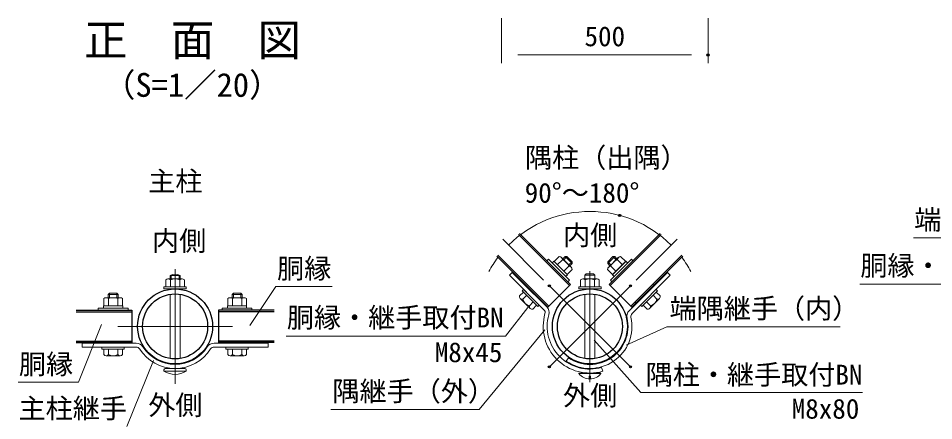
# Model space of a CAD drawing. Units: millimetres, scale not verified. Extents: x -4200 to 4200, y -2970 to 2970.
# Drawn here: x -2866 to -651, y -1729 to -754 of the extents above; entities that cross this region are included whole.
import ezdxf
from ezdxf.enums import TextEntityAlignment as Align

# ---------------------------------------------------------------- set-up
doc = ezdxf.new("R2010")
doc.units = ezdxf.units.MM
doc.header["$LTSCALE"] = 10
doc.header["$PDMODE"] = 32
doc.header["$PDSIZE"] = 5
doc.linetypes.add('USER1', pattern=[50.8, 31.75, -6.35, 6.35, -6.35])
for name, color, linetype, lineweight in [('0-0_D-TTL-TXT', 7, 'Continuous', 25), ('0-1_D-STR1', 1, 'Continuous', 25), ('0-2_D-BMK', 2, 'USER1', 13), ('0-3_D-STR-DIM', 7, 'Continuous', 13), ('0-5_Defpoints', 8, 'Continuous', 25), ('0-6_D-STR3', 3, 'Continuous', 13), ('0-A_D-STR-TXT', 7, 'Continuous', 13)]:
    doc.layers.add(name, color=color, linetype=linetype, lineweight=lineweight)
doc.styles.add('ＭＳ ゴシック', font='')
doc.styles.get('ＭＳ ゴシック').set_extended_font_data('MS Gothic')

msp = doc.modelspace()

# ---------------------------------------------------------------- linework, layer by layer
at = {"layer": '0-1_D-STR1'}
for p, q in [((-1655.29, -1277.71), (-1531.95, -1401.05)), ((-1652.75, -1275.16), (-1529.4, -1398.51)), ((-1312.72, -1275.16), (-1436.06, -1398.51)), ((-1310.17, -1277.71), (-1433.52, -1401.05)), ((-1705.36, -1327.77), (-1582.01, -1451.12)), ((-1260.11, -1327.77), (-1383.45, -1451.12)), ((-1707.9, -1330.32), (-1584.55, -1453.66)), ((-1257.56, -1330.32), (-1380.91, -1453.66)), ((-1529.4, -1398.51), (-1584.55, -1453.66)), ((-1436.06, -1398.51), (-1380.91, -1453.66)), ((-1330.42, -1398.08), (-1327.87, -1400.63)), ((-2726.16, -1461.34), (-2591.47, -1461.34)), ((-2591.47, -1461.34), (-2591.47, -1539.34)), ((-2246.78, -1461.34), (-2381.47, -1461.34)), ((-2381.47, -1461.34), (-2381.47, -1539.34)), ((-1372.85, -1440.51), (-1370.3, -1443.06)), ((-2726.16, -1464.94), (-2591.47, -1464.94)), ((-2246.78, -1464.94), (-2381.47, -1464.94)), ((-2726.16, -1535.74), (-2591.47, -1535.74)), ((-2726.16, -1539.34), (-2591.47, -1539.34)), ((-2246.78, -1535.74), (-2381.47, -1535.74)), ((-2246.78, -1539.34), (-2381.47, -1539.34))]:
    msp.add_line(p, q, dxfattribs=at)
for centre, radius in [((-2486.47, -1500.34), 90.75), ((-1482.73, -1500.33), 90.75), ((-2486.47, -1500.34), 78.75), ((-1482.73, -1500.33), 78.75)]:
    msp.add_circle(centre, radius, dxfattribs=at)
at = {"layer": '0-2_D-BMK'}
for p, q in [((-2486.47, -1361.59), (-2486.47, -1639.09)), ((-1482.73, -1366.68), (-1482.73, -1635.18)), ((-1580.84, -1402.22), (-1384.62, -1598.44)), ((-1384.62, -1402.22), (-1580.84, -1598.44)), ((-2625.22, -1500.34), (-2347.71, -1500.34))]:
    msp.add_line(p, q, dxfattribs=at)
at = {"layer": '0-3_D-STR-DIM'}
for p, q in [((-1696.85, -754.35), (-1696.85, -863.2)), ((-1196.85, -754.35), (-1196.85, -863.2)), ((-1656.85, -843.2), (-1236.85, -843.2)), ((-1594.99, -1388.08), (-1693.62, -1289.44)), ((-1370.48, -1388.08), (-1271.84, -1289.44))]:
    msp.add_line(p, q, dxfattribs=at)
for start, end in [(45, 135), (143.2438, 151.48761), (28.51239, 36.7562)]:
    msp.add_arc((-1482.73, -1500.33), 278.25, start, end, dxfattribs=at)
at = {"layer": '0-5_Defpoints'}
for p in [(-1196.85, -843.2), (-1410.72, -1231.57), (-1580.84, -1402.22), (-1384.62, -1402.22), (-1580.84, -1598.44), (-1384.62, -1598.44)]:
    msp.add_point(p, dxfattribs=at)
at = {"layer": '0-6_D-STR3'}
for p, q in [((-1586.68, -1341.23), (-1583.28, -1337.84)), ((-1586.68, -1341.23), (-1583.28, -1337.84)), ((-1586.68, -1341.23), (-1535.76, -1392.14)), ((-1583.28, -1337.84), (-1532.37, -1388.75)), ((-1574.16, -1346.96), (-1569.92, -1342.72)), ((-1569.92, -1342.72), (-1537.25, -1375.39)), ((-1569.49, -1343.14), (-1557.19, -1330.84)), ((-1537.67, -1374.96), (-1569.49, -1343.14)), ((-1561.54, -1351.1), (-1549.23, -1338.79)), ((-1527.54, -1357.52), (-1552.03, -1333.03)), ((-1548.28, -1336.78), (-1542.76, -1331.26)), ((-1546.16, -1338.9), (-1538.52, -1331.26)), ((-1525.79, -1343.99), (-1538.52, -1331.26)), ((-1533.43, -1351.63), (-1525.79, -1343.99)), ((-1531.31, -1353.75), (-1525.79, -1348.23)), ((-1525.79, -1348.23), (-1525.79, -1343.99)), ((-1426.94, -1331.26), (-1439.67, -1343.99)), ((-1432.03, -1351.63), (-1439.67, -1343.99)), ((-1434.15, -1353.75), (-1439.67, -1348.23)), ((-1413.41, -1333.01), (-1437.9, -1357.5)), ((-1433.09, -1388.75), (-1382.18, -1337.84)), ((-1429.7, -1392.14), (-1378.79, -1341.23)), ((-1428.21, -1375.39), (-1395.55, -1342.72)), ((-1395.97, -1343.14), (-1427.79, -1374.96)), ((-1419.3, -1338.9), (-1426.94, -1331.26)), ((-1422.7, -1331.26), (-1426.94, -1331.26)), ((-1417.18, -1336.78), (-1422.7, -1331.26)), ((-1403.92, -1351.1), (-1416.23, -1338.79)), ((-1395.97, -1343.14), (-1408.27, -1330.84)), ((-1391.3, -1346.96), (-1395.55, -1342.72)), ((-1378.79, -1341.23), (-1382.18, -1337.84)), ((-1378.79, -1341.23), (-1382.18, -1337.84)), ((-1670.47, -1369.87), (-1677.26, -1376.66)), ((-1587.05, -1453.29), (-1670.47, -1369.87)), ((-1545.63, -1367.01), (-1533.32, -1354.7)), ((-1537.67, -1374.96), (-1525.37, -1362.66)), ((-1494.73, -1376.28), (-1491.73, -1373.28)), ((-1491.73, -1373.28), (-1473.73, -1373.28)), ((-1427.79, -1374.96), (-1440.09, -1362.66)), ((-1419.83, -1367.01), (-1432.14, -1354.7)), ((-1387.55, -1462.42), (-1294.99, -1369.87)), ((-1288.21, -1376.66), (-1294.99, -1369.87)), ((-2508.97, -1404.79), (-2508.97, -1387.39)), ((-2503.8, -1385.29), (-2469.17, -1385.29)), ((-2498.47, -1385.29), (-2498.47, -1377.19)), ((-2498.47, -1377.19), (-2474.47, -1377.19)), ((-2497.72, -1404.79), (-2497.72, -1387.39)), ((-2496.44, -1385.29), (-2496.44, -1376.22)), ((-2476.5, -1385.29), (-2476.5, -1376.22)), ((-2475.22, -1404.79), (-2475.22, -1387.39)), ((-2474.47, -1385.29), (-2474.47, -1377.19)), ((-2463.97, -1404.79), (-2463.97, -1387.39)), ((-1593.84, -1460.08), (-1677.26, -1376.66)), ((-1541.49, -1379.63), (-1537.25, -1375.39)), ((-1535.76, -1392.14), (-1532.37, -1388.75)), ((-1535.76, -1392.14), (-1532.37, -1388.75)), ((-1505.22, -1404.78), (-1505.22, -1387.38)), ((-1500.05, -1385.28), (-1465.41, -1385.28)), ((-1494.73, -1385.28), (-1494.73, -1376.28)), ((-1493.97, -1404.78), (-1493.97, -1387.38)), ((-1471.47, -1404.78), (-1471.47, -1387.38)), ((-1470.73, -1385.28), (-1470.73, -1376.28)), ((-1460.22, -1404.78), (-1460.22, -1387.38)), ((-1429.7, -1392.14), (-1433.09, -1388.75)), ((-1429.7, -1392.14), (-1433.09, -1388.75)), ((-1423.97, -1379.63), (-1428.21, -1375.39)), ((-1380.76, -1469.21), (-1288.21, -1376.66)), ((-2513.47, -1409.59), (-2459.47, -1409.59)), ((-2463.37, -1404.79), (-2509.57, -1404.79)), ((-2508.97, -1404.79), (-2463.97, -1404.79)), ((-2459.47, -1404.79), (-2459.47, -1409.59)), ((-1652.9, -1426.55), (-1643.53, -1417.18)), ((-1608.53, -1452.18), (-1646.71, -1413.99)), ((-1611.71, -1449), (-1643.53, -1417.18)), ((-1633.35, -1406.99), (-1632.28, -1405.93)), ((-1601.53, -1438.81), (-1633.35, -1406.99)), ((-1625.39, -1414.95), (-1624.33, -1413.89)), ((-1509.73, -1404.78), (-1509.73, -1409.58)), ((-1509.73, -1409.58), (-1455.73, -1409.58)), ((-1505.22, -1404.78), (-1460.22, -1404.78)), ((-1318.75, -1413.99), (-1356.94, -1452.18)), ((-1340.07, -1414.95), (-1341.13, -1413.89)), ((-1332.12, -1406.99), (-1333.18, -1405.93)), ((-1322.15, -1410.6), (-1318.75, -1413.99)), ((-1312.56, -1426.55), (-1321.94, -1417.18)), ((-2658.97, -1450.54), (-2658.97, -1433.14)), ((-2619.13, -1431.04), (-2653.77, -1431.04)), ((-2648.47, -1431.04), (-2648.47, -1423.24)), ((-2647.72, -1450.54), (-2647.72, -1433.14)), ((-2627.47, -1420.24), (-2645.47, -1420.24)), ((-2645.47, -1431.04), (-2645.47, -1420.24)), ((-2624.47, -1423.24), (-2627.47, -1420.24)), ((-2627.47, -1431.04), (-2627.47, -1420.24)), ((-2625.22, -1450.54), (-2625.22, -1433.14)), ((-2624.47, -1431.04), (-2624.47, -1423.24)), ((-2613.97, -1450.54), (-2613.97, -1433.14)), ((-2498.47, -1422.51), (-2498.47, -1578.17)), ((-2474.47, -1422.51), (-2474.47, -1578.17)), ((-2358.97, -1450.54), (-2358.97, -1433.14)), ((-2353.8, -1431.04), (-2319.17, -1431.04)), ((-2348.47, -1423.24), (-2345.47, -1420.24)), ((-2348.47, -1431.04), (-2348.47, -1423.24)), ((-2347.72, -1450.54), (-2347.72, -1433.14)), ((-2345.47, -1420.24), (-2327.47, -1420.24)), ((-2345.47, -1431.04), (-2345.47, -1420.24)), ((-2327.47, -1431.04), (-2327.47, -1420.24)), ((-2325.22, -1450.54), (-2325.22, -1433.14)), ((-2324.47, -1431.04), (-2324.47, -1423.24)), ((-2313.97, -1450.54), (-2313.97, -1433.14)), ((-1627.34, -1456.69), (-1651.23, -1432.81)), ((-1644.97, -1434.49), (-1635.59, -1425.11)), ((-1609.48, -1430.86), (-1608.42, -1429.8)), ((-1601.53, -1438.81), (-1600.46, -1437.75)), ((-1494.73, -1578.16), (-1494.73, -1422.5)), ((-1470.73, -1578.16), (-1470.73, -1422.5)), ((-1363.94, -1438.81), (-1365, -1437.75)), ((-1355.98, -1430.86), (-1357.04, -1429.8)), ((-1314.24, -1432.81), (-1338.12, -1456.69)), ((-1320.5, -1434.49), (-1329.87, -1425.11)), ((-2672.47, -1456.54), (-2600.47, -1456.54)), ((-2672.47, -1461.34), (-2672.47, -1456.54)), ((-2672.47, -1461.34), (-2672.47, -1456.54)), ((-2672.47, -1461.34), (-2600.47, -1461.34)), ((-2659.57, -1450.54), (-2613.37, -1450.54)), ((-2659.57, -1456.54), (-2659.57, -1450.54)), ((-2613.97, -1450.54), (-2658.97, -1450.54)), ((-2613.37, -1456.54), (-2613.37, -1450.54)), ((-2600.47, -1461.34), (-2600.47, -1456.54)), ((-2600.47, -1461.34), (-2600.47, -1456.54)), ((-2372.47, -1456.54), (-2300.47, -1456.54)), ((-2372.47, -1461.34), (-2372.47, -1456.54)), ((-2372.47, -1461.34), (-2372.47, -1456.54)), ((-2372.47, -1461.34), (-2300.47, -1461.34)), ((-2313.37, -1450.54), (-2359.57, -1450.54)), ((-2359.57, -1456.54), (-2359.57, -1450.54)), ((-2358.97, -1450.54), (-2313.97, -1450.54)), ((-2313.37, -1456.54), (-2313.37, -1450.54)), ((-2300.47, -1461.34), (-2300.47, -1456.54)), ((-2300.47, -1461.34), (-2300.47, -1456.54)), ((-1629.02, -1450.43), (-1619.64, -1441.06)), ((-1621.08, -1458.37), (-1611.71, -1449)), ((-1605.13, -1448.78), (-1608.53, -1452.18)), ((-1360.33, -1448.78), (-1356.94, -1452.18)), ((-1344.38, -1458.37), (-1353.76, -1449)), ((-1336.44, -1450.43), (-1345.82, -1441.06)), ((-2580.58, -1540.84), (-2711.47, -1540.84)), ((-2711.47, -1540.84), (-2711.47, -1550.44)), ((-2580.58, -1550.44), (-2711.47, -1550.44)), ((-2663.47, -1550.44), (-2663.47, -1555.24)), ((-2658.97, -1540.84), (-2658.97, -1539.34)), ((-2658.97, -1540.84), (-2658.97, -1539.34)), ((-2658.97, -1540.84), (-2613.97, -1540.84)), ((-2613.97, -1540.84), (-2658.97, -1540.84)), ((-2647.72, -1540.84), (-2647.72, -1539.34)), ((-2647.72, -1540.84), (-2647.72, -1539.34)), ((-2625.22, -1540.84), (-2625.22, -1539.34)), ((-2625.22, -1540.84), (-2625.22, -1539.34)), ((-2613.97, -1540.84), (-2613.97, -1539.34)), ((-2613.97, -1540.84), (-2613.97, -1539.34)), ((-2392.36, -1540.84), (-2261.47, -1540.84)), ((-2392.36, -1550.44), (-2261.47, -1550.44)), ((-2363.47, -1550.44), (-2363.47, -1555.24)), ((-2358.97, -1540.84), (-2358.97, -1539.34)), ((-2358.97, -1540.84), (-2313.97, -1540.84)), ((-2347.72, -1540.84), (-2347.72, -1539.34)), ((-2325.22, -1540.84), (-2325.22, -1539.34)), ((-2313.97, -1540.84), (-2313.97, -1539.34)), ((-2261.47, -1540.84), (-2261.47, -1550.44)), ((-2663.47, -1555.24), (-2609.47, -1555.24)), ((-2658.97, -1568.5), (-2658.97, -1555.24)), ((-2658.97, -1555.24), (-2613.97, -1555.24)), ((-2653.36, -1571.74), (-2619.58, -1571.74)), ((-2647.74, -1568.5), (-2647.74, -1555.24)), ((-2625.19, -1568.5), (-2625.19, -1555.24)), ((-2613.97, -1568.5), (-2613.97, -1555.24)), ((-2363.47, -1555.24), (-2309.47, -1555.24)), ((-2358.97, -1568.5), (-2358.97, -1555.24)), ((-2358.97, -1555.24), (-2313.97, -1555.24)), ((-2353.36, -1571.74), (-2319.58, -1571.74)), ((-2347.74, -1568.5), (-2347.74, -1555.24)), ((-2325.19, -1568.5), (-2325.19, -1555.24)), ((-2313.97, -1568.5), (-2313.97, -1555.24)), ((-1534.37, -1576.77), (-1539.75, -1584.73)), ((-2513.47, -1608.79), (-2513.47, -1605.49)), ((-2513.47, -1608.79), (-2459.47, -1608.79)), ((-2510.17, -1602.19), (-2462.77, -1602.19)), ((-2459.47, -1608.79), (-2459.47, -1605.49)), ((-1509.43, -1613.28), (-1456.03, -1613.28)), ((-1509.43, -1614.78), (-1509.43, -1613.28)), ((-1509.43, -1614.78), (-1456.03, -1614.78)), ((-1494.73, -1613.28), (-1470.73, -1613.28)), ((-1456.03, -1614.78), (-1456.03, -1613.28)), ((-1451.59, -1608.9), (-1454.24, -1599.68)), ((-1484.42, -1627.64), (-1484.42, -1621.19)), ((-1484.42, -1621.19), (-1480.86, -1621.19)), ((-1480.86, -1627.63), (-1480.86, -1621.19))]:
    msp.add_line(p, q, dxfattribs=at)
for points in [[(-1525.79, -1348.23), (-1542.76, -1331.26), (-1538.52, -1331.26)], [(-1422.7, -1331.26), (-1439.67, -1348.23), (-1439.67, -1343.99)], [(-1494.73, -1376.28), (-1470.73, -1376.28), (-1473.73, -1373.28)], [(-2459.47, -1404.79), (-2513.47, -1404.79), (-2513.47, -1409.59)], [(-1605.13, -1448.78), (-1643.32, -1410.6), (-1646.71, -1413.99)], [(-1509.73, -1404.78), (-1455.73, -1404.78), (-1455.73, -1409.58)], [(-2624.47, -1423.24), (-2648.47, -1423.24), (-2645.47, -1420.24)], [(-2348.47, -1423.24), (-2324.47, -1423.24), (-2327.47, -1420.24)], [(-2663.47, -1550.44), (-2609.47, -1550.44), (-2609.47, -1555.24)], [(-2363.47, -1550.44), (-2309.47, -1550.44), (-2309.47, -1555.24)]]:
    msp.add_lwpolyline(points, dxfattribs=at)
for centre, radius, start, end in [((-1557.77, -1339.37), 8.55, 3.86505, 86.13495), ((-1561.85, -1367.31), 31.18, 23.85295, 66.14705), ((-1403.62, -1367.31), 31.18, 113.85295, 156.14705), ((-1407.7, -1339.36), 8.55, 93.83491, 176.16509), ((-1533.9, -1363.23), 8.55, 3.83491, 86.16509), ((-1431.56, -1363.23), 8.55, 93.86505, 176.13495), ((-2503.34, -1393.82), 8.55, 48.83491, 131.16509), ((-2486.47, -1399.69), 25.5, 61.92751, 118.07249), ((-2486.47, -1416.47), 31.18, 68.85295, 111.14705), ((-2469.59, -1393.83), 8.55, 48.86505, 131.13495), ((-1499.59, -1393.81), 8.55, 48.83491, 131.16509), ((-1482.72, -1416.47), 31.18, 68.85295, 111.14705), ((-1465.84, -1393.82), 8.55, 48.86505, 131.13495), ((-2653.34, -1439.58), 8.55, 48.86505, 131.13495), ((-2636.47, -1462.22), 31.18, 68.85295, 111.14705), ((-2619.59, -1439.57), 8.55, 48.83491, 131.16509), ((-2353.34, -1439.57), 8.55, 48.83491, 131.16509), ((-2336.47, -1462.22), 31.18, 68.85295, 111.14705), ((-2319.59, -1439.58), 8.55, 48.86505, 131.13495), ((-1646.64, -1428.23), 6.48, 165, 285), ((-1624.27, -1429.74), 21.24, 192.93138, 257.06862), ((-1341.19, -1429.74), 21.24, 282.93138, 347.06862), ((-1318.82, -1428.23), 6.48, 255, 15), ((-1622.76, -1452.11), 6.48, 165, 285), ((-1600.62, -1466.87), 9.6, 344.15331, 45), ((-1600.62, -1466.87), 19.2, 344.15331, 45), ((-1342.7, -1452.11), 6.48, 255, 15), ((-1482.73, -1500.33), 112.95, 164.15331, 286.00321), ((-1482.73, -1500.33), 103.35, 164.15331, 286.00321), ((-1482.73, -1500.33), 101.85, 235.95712, 12.61089), ((-1482.73, -1500.33), 92.25, 235.95712, 12.61089), ((-1373.97, -1476), 19.2, 135, 192.61089), ((-1373.97, -1476), 9.6, 135, 192.61089), ((-2580.58, -1560.04), 19.2, 32.38911, 90), ((-2580.58, -1560.04), 9.6, 32.38911, 90), ((-2486.47, -1500.34), 92.25, 212.38911, 270), ((-2486.47, -1500.34), 92.25, 270, 327.61089), ((-2392.36, -1560.04), 19.2, 90, 147.61089), ((-2392.36, -1560.04), 9.6, 90, 147.61089), ((-2653.36, -1565.26), 6.48, 210, 330), ((-2636.47, -1550.5), 21.24, 237.93138, 302.06862), ((-2619.58, -1565.26), 6.48, 210, 330), ((-2486.47, -1500.34), 101.85, 212.38911, 270), ((-2486.47, -1500.34), 101.85, 270, 327.61089), ((-2353.36, -1565.26), 6.48, 210, 330), ((-2336.47, -1550.5), 21.24, 237.93138, 302.06862), ((-2319.58, -1565.26), 6.48, 210, 330), ((-2510.17, -1605.49), 3.3, 90, 180), ((-2486.47, -1565.96), 50.63, 237.77316, 302.22684), ((-2462.77, -1605.49), 3.3, 0, 90), ((-1482.73, -1593.6), 34.08, 218.42534, 321.57466)]:
    msp.add_arc(centre, radius, start, end, dxfattribs=at)
at = {"layer": '0-A_D-STR-TXT'}
for p, q in [((-699.48, -1286.2), (-277.5, -1286.2)), ((-2242.43, -1404.12), (-2305.79, -1498.57)), ((-2242.43, -1404.12), (-2106.5, -1404.12)), ((-829.6, -1398.08), (-299.07, -1398.08)), ((-1686.96, -1523.73), (-1632.55, -1454.3)), ((-2720.54, -1635.09), (-2664.54, -1495.54)), ((-1296.15, -1501.11), (-1395.28, -1545.52)), ((-1296.15, -1501.11), (-876.7, -1501.11)), ((-2217.49, -1523.73), (-1686.96, -1523.73)), ((-1750.52, -1701.45), (-1591.87, -1508.8)), ((-1359.3, -1660.58), (-1472.77, -1534.07)), ((-2603, -1743.02), (-2538.5, -1583.31)), ((-2865.96, -1635.09), (-2720.54, -1635.09)), ((-1359.3, -1660.58), (-823.15, -1660.58)), ((-2109.5, -1701.45), (-1750.52, -1701.45))]:
    msp.add_line(p, q, dxfattribs=at)

# ---------------------------------------------------------------- texts
at = {"layer": '0-0_D-TTL-TXT', "style": 'ＭＳ ゴシック'}
for s, height, p in [('正\u3000面\u3000図', 76.98, (-2706.75, -868.61)), ('（S=1／20）', 57.7, (-2661.26, -961.8))]:
    msp.add_text(s, height=height, dxfattribs=at).set_placement(p, align=Align.BOTTOM_LEFT)
at = {"layer": '0-3_D-STR-DIM', "style": 'ＭＳ ゴシック'}
for s, p in [('500', (-1495.73, -836.46)), ('90°～180°', (-1640.41, -1215.34))]:
    msp.add_text(s, height=48.09, dxfattribs=at).set_placement(p, align=Align.BOTTOM_LEFT)
at = {"layer": '0-A_D-STR-TXT', "style": 'ＭＳ ゴシック'}
for s, p in [('隅柱（出隅）', (-1639.79, -1130.1)), ('主柱', (-2551.44, -1187.37)), ('端隅継手（内）', (-697.9, -1280.42)), ('内側', (-2542.37, -1331.74)), ('内側', (-1547.71, -1317.85)), ('胴縁', (-2239.87, -1398.59)), ('胴縁・継手取付BN', (-828.28, -1391.73)), ('端隅継手（内）', (-1289.96, -1495.34)), ('胴縁・継手取付BN', (-2216.17, -1517.37)), ('M8x45', (-1858.08, -1601.37)), ('胴縁', (-2864.53, -1630.24)), ('隅柱・継手取付BN', (-1347.75, -1655.71)), ('隅継手（外）', (-2105.92, -1695.68)), ('外側', (-1547.71, -1705.99)), ('外側', (-2551.44, -1729.27)), ('主柱継手', (-2865.38, -1737.25)), ('M8x80', (-994.28, -1738.23))]:
    msp.add_text(s, height=48.09, dxfattribs=at).set_placement(p, align=Align.BOTTOM_LEFT)

doc.saveas('drawing.dxf')
